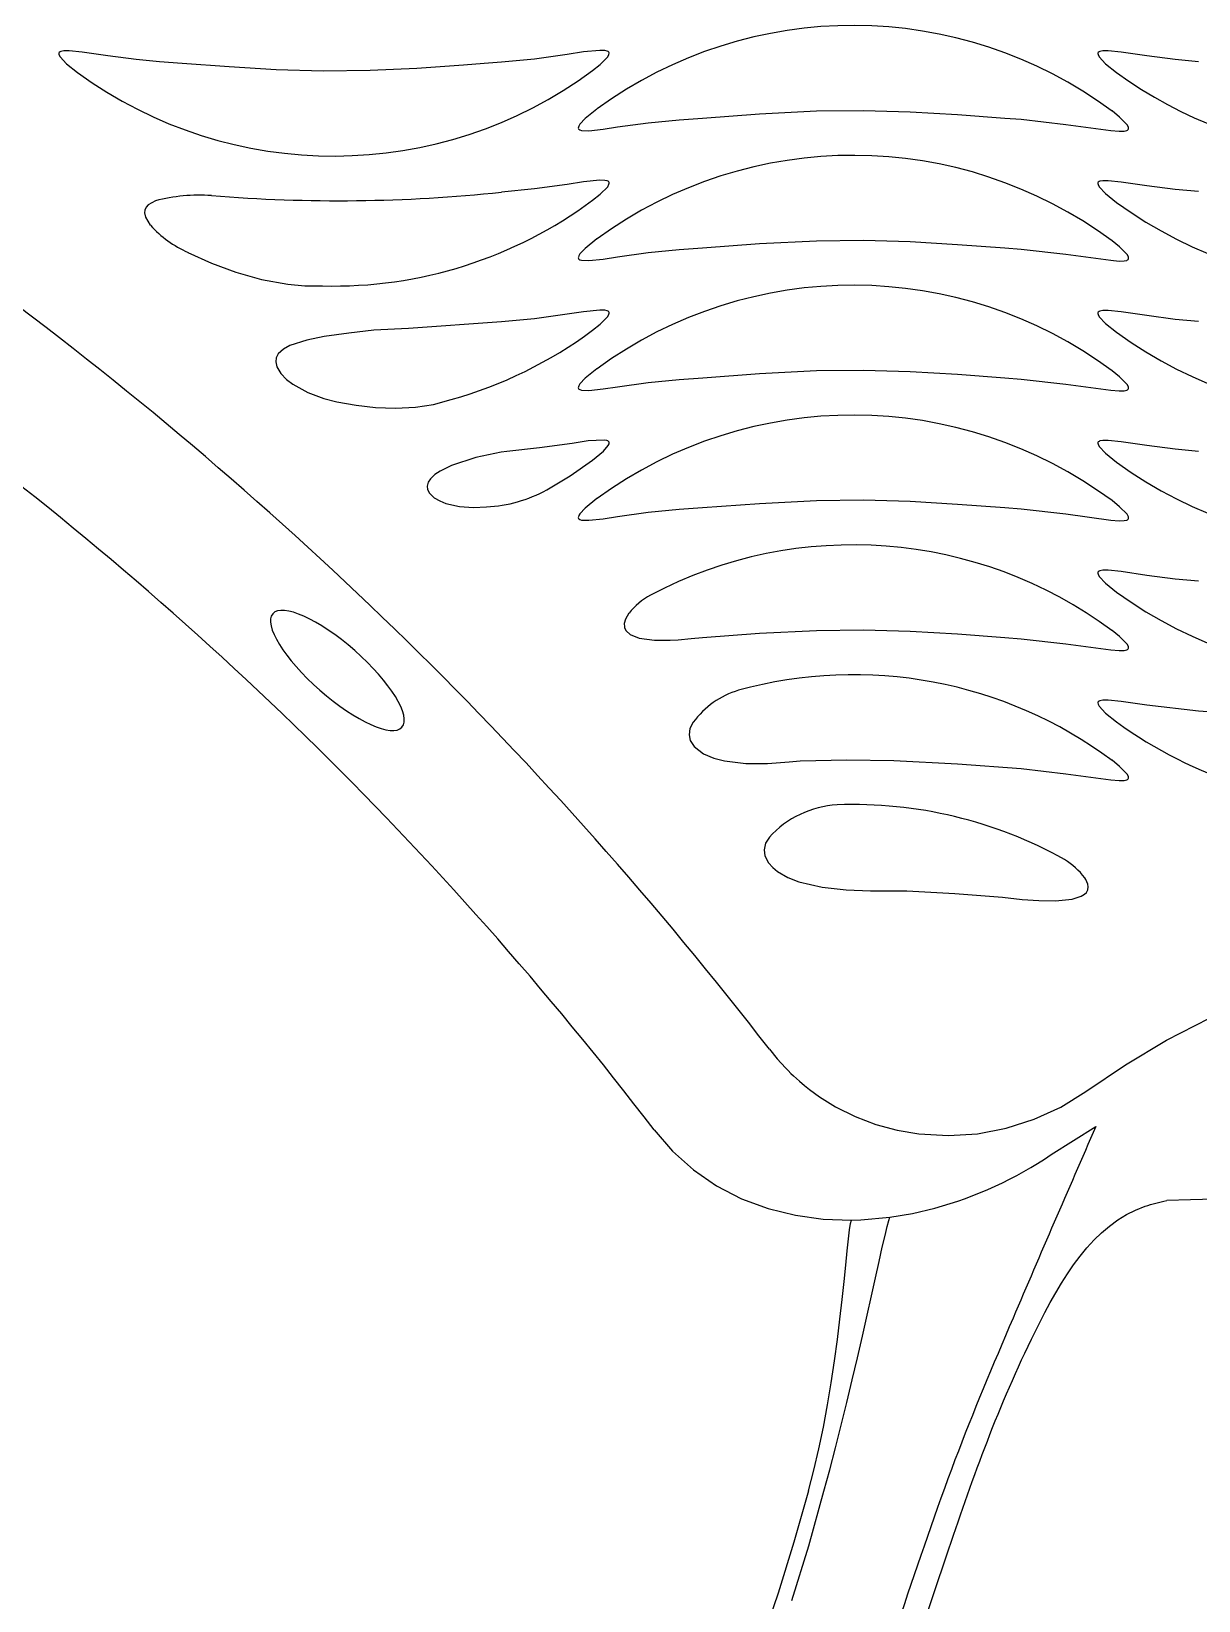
# Model space of a CAD drawing. Extents: x 398 to 509, y 623 to 780.
# Drawn here: x 425.85 to 437.09, y 668.17 to 683.28 of the extents above; entities that cross this region are included whole.
import ezdxf

# ---------------------------------------------------------------- set-up
doc = ezdxf.new("R2010")
doc.units = 0
doc.header["$MEASUREMENT"] = 0
for name, color, linetype in [('1', 4, 'Continuous'), ('2', 3, 'Continuous'), ('LIGHT', 2, 'Continuous')]:
    doc.layers.add(name, color=color, linetype=linetype)

# ---------------------------------------------------------------- blocks, each defined once
blk = doc.blocks.new('2018 PRISM')
at = {"layer": '1', "linetype": 'Continuous', "lineweight": 25}
for p, q in [((33.621, 33.731), (33.732, 33.739)), ((37.086, 28.762), (37.515, 29.032)), ((35.163, 28.132), (35.254, 28.135)), ((35.254, 28.135), (35.533, 28.159))]:
    blk.add_line(p, q, dxfattribs=at)
at = {"layer": '1', "linetype": 'Continuous', "lineweight": 25, "flags": 128}
for points in [[(37.419, 29.368), (37.801, 29.625), (38.196, 29.862), (38.61, 30.076), (39.04, 30.258), (39.374, 30.367), (39.715, 30.45), (40.072, 30.503), (40.433, 30.523), (40.433, 30.523)], [(34.374, 29.776), (34.449, 29.684), (34.529, 29.596), (34.555, 29.57), (34.582, 29.544), (34.607, 29.519), (34.635, 29.494), (34.664, 29.468), (34.711, 29.428), (34.759, 29.39), (34.809, 29.353), (34.858, 29.319), (34.908, 29.285), (34.96, 29.253), (35.012, 29.223), (35.201, 29.129), (35.399, 29.053), (35.605, 28.997), (35.814, 28.961), (36.097, 28.945), (36.378, 28.963), (36.654, 29.016), (36.924, 29.103), (37.179, 29.22), (37.419, 29.368)], [(33.264, 29), (33.441, 28.796), (33.643, 28.615), (33.866, 28.461), (34.107, 28.337), (34.361, 28.243), (34.624, 28.178), (34.893, 28.142), (35.163, 28.132)], [(35.533, 28.159), (35.751, 28.196), (35.966, 28.246)], [(34.751, 25.526), (34.802, 25.725), (34.85, 25.93), (34.894, 26.14), (34.934, 26.353), (34.969, 26.565), (35.001, 26.776), (35.029, 26.981), (35.053, 27.179), (35.075, 27.367), (35.093, 27.541), (35.109, 27.699), (35.123, 27.836), (35.135, 27.951), (35.145, 28.039), (35.155, 28.1), (35.163, 28.132)], [(34.899, 25.521), (34.955, 25.728), (35.01, 25.94), (35.065, 26.157), (35.119, 26.375), (35.171, 26.593), (35.222, 26.807), (35.27, 27.015), (35.315, 27.215), (35.357, 27.404), (35.396, 27.577), (35.431, 27.734), (35.461, 27.87), (35.487, 27.982), (35.507, 28.069), (35.523, 28.128), (35.533, 28.159)], [(34.751, 25.526), (34.611, 25.033), (34.458, 24.541)], [(34.591, 24.469), (34.754, 24.995), (34.899, 25.521)], [(34.458, 24.541), (34.247, 23.921), (34.018, 23.304), (33.769, 22.691), (33.496, 22.085), (33.199, 21.489), (32.874, 20.907)]]:
    blk.add_lwpolyline(points, dxfattribs=at)
at = {"layer": '1', "linetype": 'Continuous', "lineweight": 25}
for centre, radius, start, end in [((4.221, 6.519), 38.08, 37.6435, 53.4722), ((5.502, 7.799), 34.932, 37.368, 53.9786), ((34.978, 31.867), 3.753, 285.2654, 304.1745), ((48.127, -398.357), 426.794, 89.35407, 91.33307)]:
    blk.add_arc(centre, radius, start, end, dxfattribs=at)
at = {"layer": '1'}
for points in [[(37.515, 29.032), (36.719, 27.188), (36.16, 25.823), (35.105, 22.877), (34.165, 20.722), (33.23, 16.835), (33.13, 14.183), (33.344, 10.646)], [(33.839, 10.657), (33.675, 11.768), (33.543, 13.166), (33.481, 14.73), (33.481, 16.158), (33.592, 17.362), (33.818, 18.799), (34.625, 21.211), (35.571, 23.434), (36.102, 24.967), (36.928, 27.051), (37.99, 28.265), (38.198, 28.321)]]:
    blk.add_spline(points, degree=3, dxfattribs=at)
at = {"layer": '2', "linetype": 'Continuous', "lineweight": 25}
for p, q in [((28.721, 39.265), (28.505, 39.281)), ((31.797, 39.276), (31.628, 39.264)), ((36.639, 38.739), (36.797, 38.727)), ((36.639, 37.489), (36.797, 37.477)), ((36.639, 36.239), (36.797, 36.227)), ((31.847, 35.53), (31.794, 35.522)), ((36.639, 34.989), (36.797, 34.977)), ((36.639, 33.739), (36.797, 33.727)), ((38.733, 33.014), (38.505, 33.031)), ((36.619, 31.24), (36.806, 31.219))]:
    blk.add_line(p, q, dxfattribs=at)
at = {"layer": '2', "linetype": 'Continuous', "lineweight": 25, "flags": 128}
for points in [[(28.505, 39.281), (28.281, 39.301), (28.008, 39.337), (27.76, 39.373), (27.636, 39.386), (27.582, 39.386), (27.555, 39.381), (27.547, 39.377), (27.54, 39.371), (27.536, 39.365), (27.535, 39.359), (27.537, 39.349), (27.547, 39.327), (27.609, 39.262), (27.715, 39.177)], [(32.672, 39.197), (32.745, 39.255), (32.818, 39.328), (32.83, 39.351), (32.832, 39.362), (32.831, 39.368), (32.828, 39.374), (32.821, 39.38), (32.813, 39.384), (32.789, 39.389), (32.742, 39.39), (32.584, 39.375), (32.427, 39.35), (32.113, 39.307), (31.797, 39.276)], [(38.505, 39.281), (38.281, 39.301), (38.008, 39.337), (37.76, 39.373), (37.636, 39.386), (37.582, 39.386), (37.555, 39.381), (37.547, 39.377), (37.54, 39.371), (37.536, 39.365), (37.535, 39.359), (37.537, 39.349), (37.547, 39.327), (37.609, 39.262), (37.715, 39.177)], [(31.628, 39.264), (31.43, 39.249), (30.981, 39.217), (30.531, 39.196), (30.079, 39.191), (29.627, 39.204), (29.174, 39.231), (28.721, 39.265)], [(32.715, 38.826), (32.601, 38.734), (32.551, 38.681), (32.539, 38.662), (32.536, 38.651), (32.535, 38.643), (32.537, 38.636), (32.541, 38.631), (32.549, 38.625), (32.566, 38.62), (32.637, 38.617), (32.775, 38.632), (32.913, 38.653), (33.209, 38.694), (33.505, 38.723)], [(33.505, 38.723), (33.505, 38.723), (33.732, 38.739)], [(33.732, 38.739), (34.28, 38.78), (34.829, 38.808), (35.279, 38.813), (35.73, 38.8), (36.184, 38.773), (36.639, 38.739)], [(36.797, 38.727), (37.228, 38.678), (37.659, 38.62), (37.742, 38.613), (37.789, 38.614), (37.813, 38.619), (37.821, 38.623), (37.828, 38.629), (37.831, 38.635), (37.832, 38.642), (37.83, 38.652), (37.818, 38.675), (37.745, 38.748), (37.672, 38.807)], [(32.672, 37.947), (32.745, 38.005), (32.818, 38.078), (32.83, 38.101), (32.832, 38.112), (32.831, 38.118), (32.828, 38.124), (32.821, 38.13), (32.813, 38.134), (32.789, 38.139), (32.742, 38.14), (32.584, 38.125), (32.427, 38.1), (32.113, 38.057), (31.797, 38.026)], [(38.505, 38.031), (38.281, 38.051), (38.008, 38.087), (37.76, 38.123), (37.636, 38.136), (37.582, 38.136), (37.555, 38.131), (37.547, 38.127), (37.54, 38.121), (37.536, 38.115), (37.535, 38.109), (37.537, 38.099), (37.547, 38.077), (37.609, 38.012), (37.715, 37.927)], [(28.466, 37.942), (28.466, 37.942), (28.396, 37.904), (28.375, 37.881), (28.363, 37.853), (28.36, 37.826), (28.369, 37.785), (28.416, 37.708)], [(32.715, 37.576), (32.601, 37.484), (32.551, 37.431), (32.539, 37.412), (32.536, 37.401), (32.535, 37.393), (32.537, 37.386), (32.541, 37.381), (32.549, 37.375), (32.566, 37.37), (32.637, 37.367), (32.775, 37.382), (32.913, 37.403), (33.209, 37.444), (33.505, 37.473)], [(33.505, 37.473), (33.505, 37.473), (33.732, 37.489)], [(33.732, 37.489), (34.28, 37.53), (34.829, 37.558), (35.279, 37.563), (35.73, 37.55), (36.184, 37.523), (36.639, 37.489)], [(36.797, 37.477), (37.228, 37.428), (37.659, 37.37), (37.742, 37.363), (37.789, 37.364), (37.813, 37.369), (37.821, 37.373), (37.828, 37.379), (37.831, 37.385), (37.832, 37.392), (37.83, 37.402), (37.818, 37.425), (37.745, 37.498), (37.672, 37.557)], [(28.778, 37.446), (29.006, 37.342), (29.24, 37.254), (29.487, 37.185), (29.74, 37.139), (29.904, 37.124), (30.071, 37.123)], [(32.672, 36.697), (32.745, 36.755), (32.818, 36.828), (32.83, 36.851), (32.832, 36.862), (32.831, 36.868), (32.828, 36.874), (32.821, 36.88), (32.813, 36.884), (32.789, 36.889), (32.742, 36.89), (32.584, 36.875), (32.427, 36.85), (32.113, 36.807), (31.797, 36.776)], [(38.505, 36.781), (38.281, 36.801), (38.008, 36.837), (37.76, 36.873), (37.636, 36.886), (37.582, 36.886), (37.555, 36.881), (37.547, 36.877), (37.54, 36.871), (37.536, 36.865), (37.535, 36.859), (37.537, 36.849), (37.547, 36.827), (37.609, 36.762), (37.715, 36.677)], [(31.797, 36.776), (30.9, 36.712), (30.568, 36.697)], [(30.568, 36.697), (30.327, 36.67), (30.089, 36.636), (29.921, 36.602), (29.759, 36.549), (29.698, 36.516), (29.646, 36.468), (29.628, 36.432), (29.623, 36.393), (29.633, 36.345), (29.672, 36.279), (29.726, 36.224), (29.787, 36.176), (29.931, 36.096), (30.086, 36.038), (30.212, 36.006)], [(32.715, 36.326), (32.601, 36.234), (32.551, 36.181), (32.539, 36.162), (32.536, 36.151), (32.535, 36.143), (32.537, 36.136), (32.541, 36.131), (32.549, 36.125), (32.566, 36.12), (32.637, 36.117), (32.775, 36.132), (32.913, 36.153), (33.209, 36.194), (33.505, 36.223)], [(33.733, 36.239), (34.28, 36.28), (34.829, 36.308), (35.279, 36.313), (35.73, 36.3), (36.184, 36.273), (36.639, 36.239)], [(36.797, 36.227), (37.228, 36.178), (37.659, 36.12), (37.742, 36.113), (37.789, 36.114), (37.813, 36.119), (37.821, 36.123), (37.828, 36.129), (37.831, 36.135), (37.832, 36.142), (37.83, 36.152), (37.818, 36.175), (37.745, 36.248), (37.672, 36.307)], [(33.505, 36.223), (33.505, 36.223), (33.733, 36.239)], [(30.212, 36.006), (30.396, 35.974), (30.583, 35.954), (30.776, 35.948), (30.969, 35.957), (31.142, 35.983), (31.313, 36.029)], [(31.794, 35.522), (31.549, 35.471), (31.315, 35.394), (31.206, 35.341), (31.155, 35.308), (31.111, 35.266), (31.091, 35.234), (31.081, 35.197), (31.085, 35.164), (31.102, 35.129), (31.148, 35.085), (31.202, 35.053), (31.259, 35.03), (31.391, 35), (31.525, 34.991), (31.653, 34.996)], [(32.672, 35.447), (32.778, 35.534), (32.823, 35.587), (32.831, 35.603), (32.832, 35.613), (32.831, 35.619), (32.827, 35.625), (32.82, 35.631), (32.811, 35.635), (32.783, 35.64), (32.63, 35.633), (32.477, 35.608), (32.163, 35.564), (31.847, 35.53)], [(38.505, 35.531), (38.281, 35.551), (38.008, 35.587), (37.76, 35.623), (37.636, 35.636), (37.582, 35.636), (37.555, 35.631), (37.547, 35.627), (37.54, 35.621), (37.536, 35.615), (37.535, 35.609), (37.537, 35.599), (37.547, 35.577), (37.609, 35.512), (37.715, 35.427)], [(32.231, 35.16), (32.456, 35.296), (32.672, 35.447)], [(32.715, 35.076), (32.601, 34.984), (32.551, 34.931), (32.539, 34.912), (32.536, 34.901), (32.535, 34.893), (32.537, 34.886), (32.541, 34.881), (32.549, 34.875), (32.566, 34.87), (32.637, 34.867), (32.775, 34.882), (32.913, 34.903), (33.209, 34.944), (33.505, 34.973)], [(33.732, 34.989), (34.28, 35.03), (34.829, 35.058), (35.279, 35.063), (35.73, 35.05), (36.184, 35.023), (36.639, 34.989)], [(36.797, 34.977), (37.228, 34.928), (37.659, 34.87), (37.742, 34.863), (37.789, 34.864), (37.813, 34.869), (37.821, 34.873), (37.828, 34.879), (37.831, 34.885), (37.832, 34.892), (37.83, 34.902), (37.818, 34.925), (37.745, 34.998), (37.672, 35.057)], [(33.505, 34.973), (33.505, 34.973), (33.732, 34.989)], [(38.505, 34.281), (38.281, 34.301), (38.008, 34.337), (37.76, 34.373), (37.636, 34.386), (37.582, 34.386), (37.555, 34.381), (37.547, 34.377), (37.54, 34.371), (37.536, 34.365), (37.535, 34.359), (37.537, 34.349), (37.547, 34.327), (37.609, 34.262), (37.715, 34.177)], [(33.023, 33.973), (32.989, 33.917), (32.977, 33.875), (32.979, 33.841), (32.981, 33.833), (32.997, 33.803), (33.034, 33.769), (33.121, 33.733), (33.269, 33.712), (33.42, 33.713), (33.495, 33.717)], [(33.495, 33.717), (33.495, 33.717), (33.621, 33.731)], [(33.732, 33.739), (34.28, 33.78), (34.829, 33.808), (35.279, 33.813), (35.73, 33.8), (36.184, 33.773), (36.639, 33.739)], [(36.797, 33.727), (37.228, 33.678), (37.659, 33.62), (37.742, 33.613), (37.789, 33.614), (37.813, 33.619), (37.821, 33.623), (37.828, 33.629), (37.831, 33.635), (37.832, 33.642), (37.83, 33.652), (37.818, 33.675), (37.745, 33.748), (37.672, 33.807)], [(38.505, 33.031), (38.008, 33.087), (37.76, 33.123), (37.636, 33.136), (37.582, 33.136), (37.555, 33.131), (37.547, 33.127), (37.54, 33.121), (37.536, 33.115), (37.535, 33.109), (37.537, 33.099), (37.547, 33.077), (37.609, 33.012), (37.716, 32.926)], [(33.641, 32.924), (33.609, 32.863), (33.601, 32.803), (33.613, 32.749), (33.651, 32.689), (33.74, 32.621), (33.838, 32.578), (33.942, 32.551), (34.148, 32.527), (34.357, 32.527), (34.566, 32.541), (34.67, 32.552)], [(34.67, 32.552), (35.12, 32.563), (35.571, 32.556), (36.184, 32.523), (36.797, 32.477)], [(36.797, 32.477), (37.228, 32.428), (37.659, 32.37), (37.742, 32.363), (37.789, 32.364), (37.813, 32.369), (37.821, 32.373), (37.828, 32.379), (37.831, 32.385), (37.832, 32.392), (37.83, 32.402), (37.818, 32.425), (37.745, 32.498), (37.672, 32.557)], [(34.374, 31.816), (34.338, 31.76), (34.323, 31.695), (34.331, 31.639), (34.366, 31.57), (34.406, 31.525), (34.453, 31.487), (34.551, 31.43), (34.657, 31.389), (34.881, 31.336), (35.113, 31.311), (35.348, 31.302), (35.696, 31.302)], [(36.806, 31.219), (36.967, 31.207), (37.128, 31.204), (37.287, 31.221), (37.376, 31.249), (37.408, 31.269), (37.425, 31.285), (37.438, 31.309), (37.443, 31.338), (37.439, 31.365), (37.419, 31.409), (37.409, 31.425)], [(35.696, 31.302), (36.158, 31.275), (36.619, 31.24)]]:
    blk.add_lwpolyline(points, dxfattribs=at)
at = {"layer": '2', "linetype": 'Continuous', "lineweight": 25}
for centre, radius, start, end in [((35.18, 35.449), 4.181, 53.4183, 126.125), ((30.18, 42.554), 4.181, 233.8756, 306.5811), ((40.181, 42.555), 4.182, 233.8722, 296.4093), ((35.18, 34.199), 4.181, 53.4183, 126.1249), ((28.884, 36.382), 1.615, 85.7385, 105.018), ((30.225, 52.888), 14.945, 265.315, 276.0395), ((30.178, 41.305), 4.183, 268.5439, 306.6071), ((40.18, 41.304), 4.181, 233.8756, 306.5811), ((29.197, 38.406), 1.047, 221.8261, 246.4451), ((35.18, 32.949), 4.181, 53.4183, 126.125), ((30.197, 40.018), 4.142, 285.6306, 306.6886), ((40.18, 40.054), 4.181, 233.8755, 306.5812), ((35.18, 31.699), 4.181, 53.4184, 126.1249), ((40.18, 38.804), 4.181, 233.8756, 306.5812), ((31.58, 36.354), 1.36, 273.067, 298.5935), ((35.18, 30.454), 4.177, 53.3841, 117.8376), ((33.57, 33.535), 0.701, 119.051, 141.2859), ((40.18, 37.554), 4.181, 233.8756, 306.5811), ((35.183, 29.212), 4.169, 53.3451, 105.4014), ((34.315, 32.432), 0.834, 106.6536, 143.8616), ((40.169, 36.286), 4.16, 233.8636, 252.6619), ((35.081, 31.176), 0.954, 93.2846, 137.8997), ((35.175, 27.934), 4.198, 60.9314, 92.027), ((36.852, 31.012), 0.693, 36.5277, 58.4046)]:
    blk.add_arc(centre, radius, start, end, dxfattribs=at)
at = {"layer": 'LIGHT', "extrusion": (0, 0, -1)}
blk.add_ellipse((30.216, 33.422), major_axis=(-0.622, 0.546), ratio=0.306959, dxfattribs=at)

msp = doc.modelspace()

# ---------------------------------------------------------------- block references
at = {"layer": '1'}
msp.add_blockref('2018 PRISM', (398.58, 643.705), dxfattribs=at)

doc.saveas('drawing.dxf')
